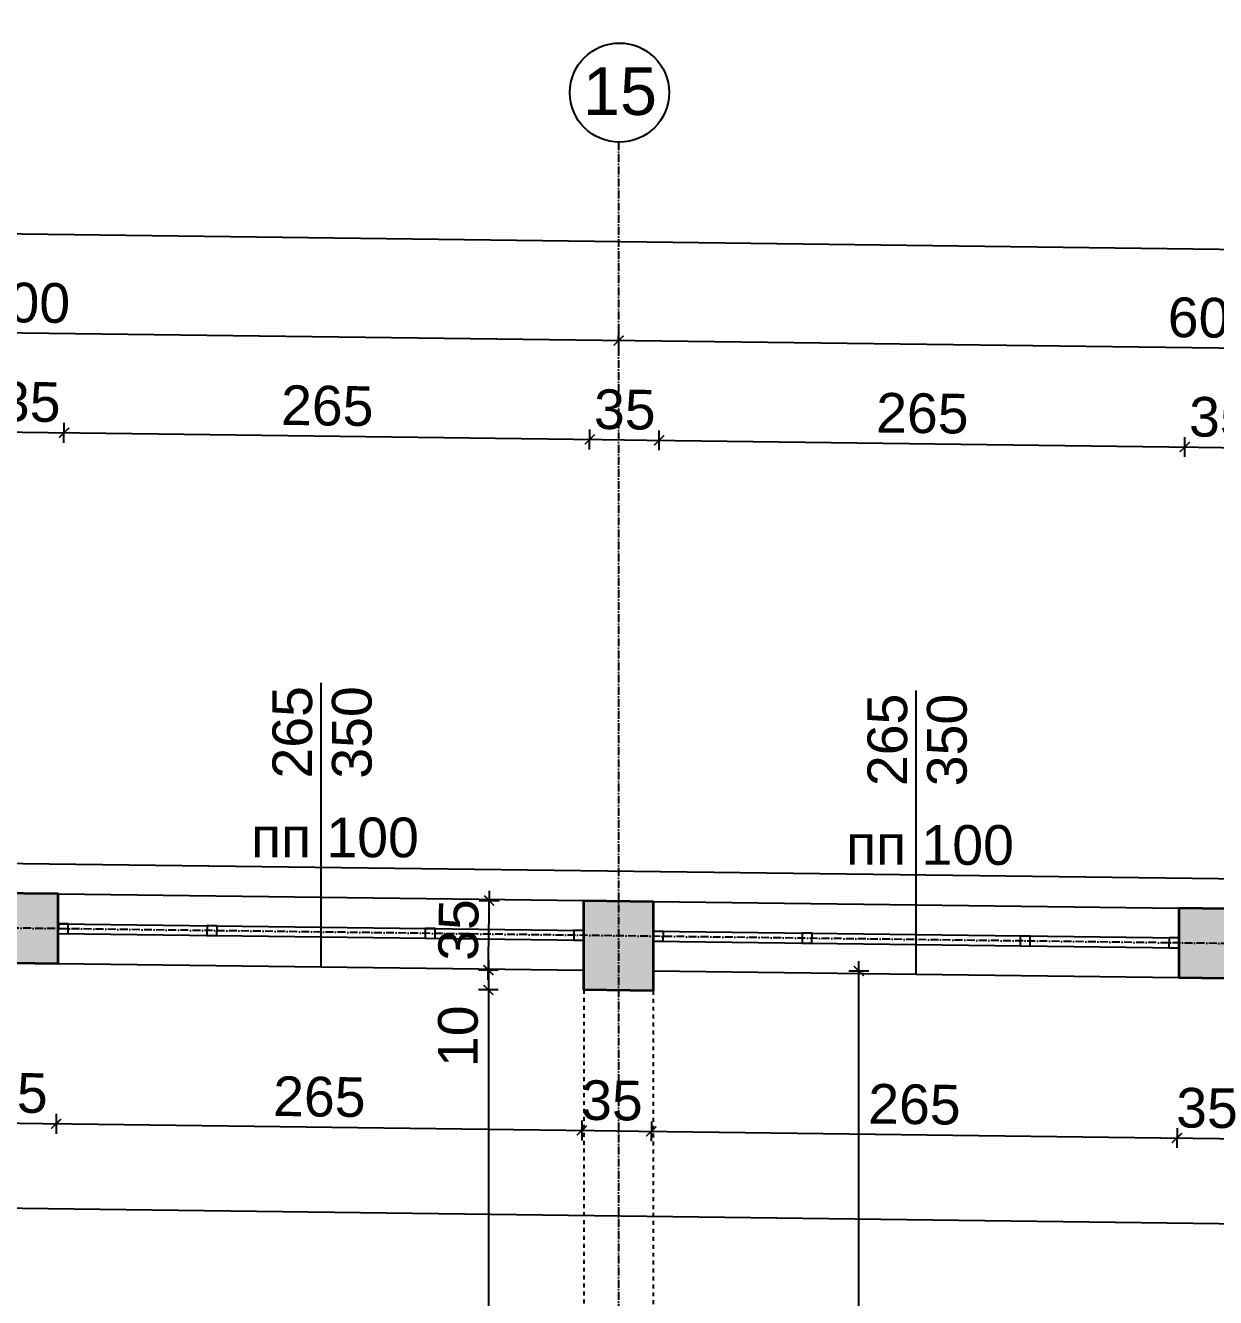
# Model space of a CAD drawing. Header units: inches. Extents: x -72385 to 39588, y -6525 to 66685.
# Drawn here: x -44454 to -43854, y 2824 to 3465 of the extents above; entities that cross this region are included whole.
import ezdxf

# ---------------------------------------------------------------- set-up
doc = ezdxf.new("R2010")
doc.units = ezdxf.units.IN
doc.header["$MEASUREMENT"] = 0
doc.linetypes.add('DashDot', pattern=[0.6, 0.4, -0.1, 0, -0.1])
doc.linetypes.add('Hidden', pattern=[0.4, 0.2, -0.2])
for name, color, linetype, lineweight in [('Изгледни линии', 253, 'Continuous', 25), ('Надписи коти външни', 252, 'Continuous', 25), ('Надписи коти вътрешни', 252, 'Continuous', 25), ('Надписи Оси', 252, 'Continuous', 25), ('Надписи прозорци', 252, 'Continuous', 25), ('Оси', 252, 'DashDot', 25), ('Прозорци', 251, 'Continuous', 25), ('Пунктир', 253, 'Hidden', 25), ('Разрезни линии', 7, 'Continuous', 35), ('Щрих стени', 254, 'Continuous', 25)]:
    doc.layers.add(name, color=color, linetype=linetype, lineweight=lineweight)
doc.styles.add('Arial Regular', font='arial.ttf')
doc.styles.get("Standard").update_dxf_attribs({"font": 'arial.ttf'})
doc.dimstyles.new('Annotative', dxfattribs={"dimscale": 0, "dimtxt": 20, "dimasz": 5, "dimexe": 5, "dimexo": 5, "dimgap": 5, "dimtad": 1, "dimdec": 0, "dimzin": 0, "dimdsep": 46, "dimtxsty": 'Standard', "dimblk": 'ARCHTICK', "dimcen": 5, "dimdle": 5, "dimadec": 0, "dimazin": 0, "dimtfac": 1, "dimtdec": 0, "dimtofl": 0, "dimtmove": 0, "dimatfit": 3, "dimldrblk": 'ARCHTICK', "dimfxl": 5, "dimfxlon": 1, "dimtolj": 1, "dimtzin": 0, "dimarcsym": 1})

# ---------------------------------------------------------------- blocks, each defined once
blk = doc.blocks.new('_ArchTick')
at = {"color": 0, "linetype": 'ByBlock', "const_width": 0.15}
blk.add_lwpolyline([(-0.5, -0.5), (0.5, 0.5)], dxfattribs=at)
blk = doc.blocks.new('*D2196')
at = {"layer": 'Defpoints', "color": 0, "ltscale": 50, "transparency": 16777216}
for p in [(-44172.34, 2978.79), (-44220.49, 2428.75), (-44172.34, 2428.75)]:
    blk.add_point(p, dxfattribs=at)
at = {"layer": 'Надписи коти вътрешни', "color": 0, "lineweight": -2, "ltscale": 50, "transparency": 16777216}
for p, q in [((-44220.49, 2983.79), (-44220.49, 2423.75)), ((-44215.49, 2978.79), (-44225.49, 2978.79)), ((-44215.49, 2428.75), (-44225.49, 2428.75))]:
    blk.add_line(p, q, dxfattribs=at)
at = {"layer": 'Надписи коти вътрешни', "color": 0, "lineweight": -2, "ltscale": 50, "transparency": 16777216, "xscale": 5, "yscale": 5, "zscale": 5}
for p, rotation in [((-44220.49, 2978.79), 90), ((-44220.49, 2428.75), 270)]:
    blk.add_blockref('_ArchTick', p, dxfattribs=dict(at, rotation=rotation))
at = {"layer": 'Надписи коти вътрешни', "color": 0, "ltscale": 50, "transparency": 16777216, "insert": (-44235.7, 2703.77), "char_height": 20, "attachment_point": 5, "rotation": 90}
blk.add_mtext('\\A1;550', dxfattribs=at)
blk = doc.blocks.new('*D7943')
at = {"layer": 'Defpoints', "color": 0, "ltscale": 50, "transparency": 16777216}
for p in [(-44172.34, 2988.8), (-44220.49, 2978.79), (-44172.34, 2978.79)]:
    blk.add_point(p, dxfattribs=at)
at = {"layer": 'Надписи коти вътрешни', "color": 0, "lineweight": -2, "ltscale": 50, "transparency": 16777216}
for p, q in [((-44215.49, 2988.8), (-44225.49, 2988.8)), ((-44220.49, 2993.8), (-44220.49, 2978.79)), ((-44215.49, 2978.79), (-44225.49, 2978.79)), ((-44220.49, 2978.79), (-44220.49, 2937.1))]:
    blk.add_line(p, q, dxfattribs=at)
at = {"layer": 'Надписи коти вътрешни', "color": 0, "lineweight": -2, "ltscale": 50, "transparency": 16777216, "xscale": 5, "yscale": 5, "zscale": 5}
for p, rotation in [((-44220.49, 2988.8), 90), ((-44220.49, 2978.79), 270)]:
    blk.add_blockref('_ArchTick', p, dxfattribs=dict(at, rotation=rotation))
at = {"layer": 'Надписи коти вътрешни', "color": 0, "ltscale": 50, "transparency": 16777216, "insert": (-44235.7, 2955.45), "char_height": 20, "attachment_point": 5, "rotation": 90}
blk.add_mtext('\\A1;10', dxfattribs=at)
blk = doc.blocks.new('*D2216')
at = {"layer": 'Defpoints', "color": 0, "ltscale": 50, "transparency": 16777216}
for p in [(-44472.34, 2992.61), (-44437.34, 2992.17), (-44438.37, 2911.33)]:
    blk.add_point(p, dxfattribs=at)
at = {"layer": 'Надписи коти вътрешни', "color": 0, "lineweight": -2, "ltscale": 50, "transparency": 16777216}
for p, q in [((-44478.37, 2911.84), (-44433.37, 2911.27)), ((-44473.3, 2916.78), (-44473.43, 2906.78)), ((-44438.3, 2916.33), (-44438.43, 2906.33))]:
    blk.add_line(p, q, dxfattribs=at)
at = {"layer": 'Надписи коти вътрешни', "color": 0, "lineweight": -2, "ltscale": 50, "transparency": 16777216, "xscale": 5, "yscale": 5, "zscale": 5}
for p, rotation in [((-44473.37, 2911.78), 179.2706286525463), ((-44438.37, 2911.33), 359.2706286525462)]:
    blk.add_blockref('_ArchTick', p, dxfattribs=dict(at, rotation=rotation))
at = {"layer": 'Надписи коти вътрешни', "color": 0, "ltscale": 50, "transparency": 16777216, "insert": (-44458.17, 2926.8), "char_height": 20, "attachment_point": 5, "rotation": 359.27063}
blk.add_mtext('\\A1;35', dxfattribs=at)
blk = doc.blocks.new('*D2217')
at = {"layer": 'Defpoints', "color": 0, "ltscale": 50, "transparency": 16777216}
for p in [(-44437.34, 2992.17), (-44172.34, 2988.8), (-44173.37, 2907.96)]:
    blk.add_point(p, dxfattribs=at)
at = {"layer": 'Надписи коти вътрешни', "color": 0, "lineweight": -2, "ltscale": 50, "transparency": 16777216}
for p, q in [((-44443.37, 2911.39), (-44168.37, 2907.89)), ((-44438.3, 2916.33), (-44438.43, 2906.33)), ((-44173.3, 2912.96), (-44173.43, 2902.96))]:
    blk.add_line(p, q, dxfattribs=at)
at = {"layer": 'Надписи коти вътрешни', "color": 0, "lineweight": -2, "ltscale": 50, "transparency": 16777216, "xscale": 5, "yscale": 5, "zscale": 5}
for p, rotation in [((-44438.37, 2911.33), 179.270628652547), ((-44173.37, 2907.96), 359.270628652547)]:
    blk.add_blockref('_ArchTick', p, dxfattribs=dict(at, rotation=rotation))
at = {"layer": 'Надписи коти вътрешни', "color": 0, "ltscale": 50, "transparency": 16777216, "insert": (-44305.67, 2924.85), "char_height": 20, "attachment_point": 5, "rotation": 359.27063}
blk.add_mtext('\\A1;265', dxfattribs=at)
blk = doc.blocks.new('*D2218')
at = {"layer": 'Defpoints', "color": 0, "ltscale": 50, "transparency": 16777216}
for p in [(-44172.34, 2988.8), (-44137.34, 2988.35), (-44138.37, 2907.51)]:
    blk.add_point(p, dxfattribs=at)
at = {"layer": 'Надписи коти вътрешни', "color": 0, "lineweight": -2, "ltscale": 50, "transparency": 16777216}
for p, q in [((-44173.3, 2912.96), (-44173.43, 2902.96)), ((-44138.3, 2912.51), (-44138.43, 2902.51)), ((-44178.37, 2908.02), (-44133.37, 2907.45))]:
    blk.add_line(p, q, dxfattribs=at)
at = {"layer": 'Надписи коти вътрешни', "color": 0, "lineweight": -2, "ltscale": 50, "transparency": 16777216, "xscale": 5, "yscale": 5, "zscale": 5}
for p, rotation in [((-44173.37, 2907.96), 179.2706286525463), ((-44138.37, 2907.51), 359.2706286525462)]:
    blk.add_blockref('_ArchTick', p, dxfattribs=dict(at, rotation=rotation))
at = {"layer": 'Надписи коти вътрешни', "color": 0, "ltscale": 50, "transparency": 16777216, "insert": (-44158.17, 2922.98), "char_height": 20, "attachment_point": 5, "rotation": 359.27063}
blk.add_mtext('\\A1;35', dxfattribs=at)
blk = doc.blocks.new('*D2219')
at = {"layer": 'Defpoints', "color": 0, "ltscale": 50, "transparency": 16777216}
for p in [(-44137.34, 2988.35), (-43872.34, 2984.98), (-43873.37, 2904.14)]:
    blk.add_point(p, dxfattribs=at)
at = {"layer": 'Надписи коти вътрешни', "color": 0, "lineweight": -2, "ltscale": 50, "transparency": 16777216}
for p, q in [((-44138.3, 2912.51), (-44138.43, 2902.51)), ((-44143.37, 2907.58), (-43868.37, 2904.07)), ((-43873.3, 2909.14), (-43873.43, 2899.14))]:
    blk.add_line(p, q, dxfattribs=at)
at = {"layer": 'Надписи коти вътрешни', "color": 0, "lineweight": -2, "ltscale": 50, "transparency": 16777216, "xscale": 5, "yscale": 5, "zscale": 5}
for p, rotation in [((-44138.37, 2907.51), 179.270628652547), ((-43873.37, 2904.14), 359.270628652547)]:
    blk.add_blockref('_ArchTick', p, dxfattribs=dict(at, rotation=rotation))
at = {"layer": 'Надписи коти вътрешни', "color": 0, "ltscale": 50, "transparency": 16777216, "insert": (-44005.67, 2921.03), "char_height": 20, "attachment_point": 5, "rotation": 359.27063}
blk.add_mtext('\\A1;265', dxfattribs=at)
blk = doc.blocks.new('*D2220')
at = {"layer": 'Defpoints', "color": 0, "ltscale": 50, "transparency": 16777216}
for p in [(-43872.34, 2984.98), (-43837.34, 2984.53), (-43838.37, 2903.69)]:
    blk.add_point(p, dxfattribs=at)
at = {"layer": 'Надписи коти вътрешни', "color": 0, "lineweight": -2, "ltscale": 50, "transparency": 16777216}
for p, q in [((-43873.3, 2909.14), (-43873.43, 2899.14)), ((-43838.3, 2908.69), (-43838.43, 2898.69)), ((-43878.37, 2904.2), (-43833.37, 2903.63))]:
    blk.add_line(p, q, dxfattribs=at)
at = {"layer": 'Надписи коти вътрешни', "color": 0, "lineweight": -2, "ltscale": 50, "transparency": 16777216, "xscale": 5, "yscale": 5, "zscale": 5}
for p, rotation in [((-43873.37, 2904.14), 179.2706286525463), ((-43838.37, 2903.69), 359.2706286525462)]:
    blk.add_blockref('_ArchTick', p, dxfattribs=dict(at, rotation=rotation))
at = {"layer": 'Надписи коти вътрешни', "color": 0, "ltscale": 50, "transparency": 16777216, "insert": (-43858.17, 2919.16), "char_height": 20, "attachment_point": 5, "rotation": 359.27063}
blk.add_mtext('\\A1;35', dxfattribs=at)
blk = doc.blocks.new('*D2239')
at = {"layer": 'Defpoints', "color": 0, "ltscale": 50, "transparency": 16777216}
for p in [(-44737.34, 2995.99), (-42307.34, 2965.05), (-42308.91, 2841.43)]:
    blk.add_point(p, dxfattribs=at)
at = {"layer": 'Надписи коти вътрешни', "color": 0, "lineweight": -2, "ltscale": 50, "transparency": 16777216}
for p, q in [((-44738.85, 2877.36), (-44738.97, 2867.36)), ((-44743.91, 2872.42), (-42303.91, 2841.36)), ((-42308.85, 2846.43), (-42308.97, 2836.43))]:
    blk.add_line(p, q, dxfattribs=at)
at = {"layer": 'Надписи коти вътрешни', "color": 0, "lineweight": -2, "ltscale": 50, "transparency": 16777216, "xscale": 5, "yscale": 5, "zscale": 5}
for p, rotation in [((-44738.91, 2872.36), 179.2706286525471), ((-42308.91, 2841.43), 359.2706286525471)]:
    blk.add_blockref('_ArchTick', p, dxfattribs=dict(at, rotation=rotation))
at = {"layer": 'Надписи коти вътрешни', "color": 0, "ltscale": 50, "transparency": 16777216, "insert": (-43523.72, 2872.11), "char_height": 20, "attachment_point": 5, "rotation": 359.27063}
blk.add_mtext('\\A1;2430', dxfattribs=at)
blk = doc.blocks.new('*D2241')
at = {"layer": 'Defpoints', "color": 0, "ltscale": 50, "transparency": 16777216}
for p in [(-44137.34, 2988.35), (-44033.71, 2988.35), (-44137.34, 1223.21)]:
    blk.add_point(p, dxfattribs=at)
at = {"layer": 'Надписи коти вътрешни', "color": 0, "lineweight": -2, "ltscale": 50, "transparency": 16777216}
for p, q in [((-44038.71, 2988.35), (-44028.71, 2988.35)), ((-44033.71, 1218.21), (-44033.71, 2993.35)), ((-44038.71, 1223.21), (-44028.71, 1223.21))]:
    blk.add_line(p, q, dxfattribs=at)
at = {"layer": 'Надписи коти вътрешни', "color": 0, "lineweight": -2, "ltscale": 50, "transparency": 16777216, "xscale": 5, "yscale": 5, "zscale": 5}
for p, rotation in [((-44033.71, 2988.35), 90), ((-44033.71, 1223.21), 270)]:
    blk.add_blockref('_ArchTick', p, dxfattribs=dict(at, rotation=rotation))
at = {"layer": 'Надписи коти вътрешни', "color": 0, "ltscale": 50, "transparency": 16777216, "insert": (-44048.92, 2105.78), "char_height": 20, "attachment_point": 5, "rotation": 90}
blk.add_mtext('\\A1;1765', dxfattribs=at)
blk = doc.blocks.new('*D6428')
at = {"layer": 'Defpoints', "color": 0, "ltscale": 50, "transparency": 16777216}
for p in [(-44434.38, 3259.69), (-44472.34, 3027.62), (-44437.34, 3027.17)]:
    blk.add_point(p, dxfattribs=at)
at = {"layer": 'Надписи коти външни', "color": 0, "lineweight": -2, "ltscale": 50, "transparency": 16777216}
for p, q in [((-44469.44, 3255.13), (-44469.31, 3265.13)), ((-44434.44, 3254.69), (-44434.31, 3264.68)), ((-44474.38, 3260.19), (-44429.38, 3259.62))]:
    blk.add_line(p, q, dxfattribs=at)
at = {"layer": 'Надписи коти външни', "color": 0, "lineweight": -2, "ltscale": 50, "transparency": 16777216, "xscale": 5, "yscale": 5, "zscale": 5}
for p, rotation in [((-44469.38, 3260.13), 179.2706286525403), ((-44434.38, 3259.69), 359.2706286525403)]:
    blk.add_blockref('_ArchTick', p, dxfattribs=dict(at, rotation=rotation))
at = {"layer": 'Надписи коти външни', "color": 0, "ltscale": 50, "transparency": 16777216, "insert": (-44451.68, 3275.12), "char_height": 20, "attachment_point": 5, "rotation": 359.27063}
blk.add_mtext('\\A1;35', dxfattribs=at)
blk = doc.blocks.new('*D6429')
at = {"layer": 'Defpoints', "color": 0, "ltscale": 50, "transparency": 16777216}
for p in [(-44169.38, 3256.28), (-44437.34, 3027.17), (-44172.34, 3023.8)]:
    blk.add_point(p, dxfattribs=at)
at = {"layer": 'Надписи коти външни', "color": 0, "lineweight": -2, "ltscale": 50, "transparency": 16777216}
for p, q in [((-44434.44, 3254.65), (-44434.31, 3264.65)), ((-44439.38, 3259.72), (-44164.38, 3256.22)), ((-44169.44, 3251.28), (-44169.31, 3261.28))]:
    blk.add_line(p, q, dxfattribs=at)
at = {"layer": 'Надписи коти външни', "color": 0, "lineweight": -2, "ltscale": 50, "transparency": 16777216, "xscale": 5, "yscale": 5, "zscale": 5}
for p, rotation in [((-44434.38, 3259.65), 179.270628652547), ((-44169.38, 3256.28), 359.270628652547)]:
    blk.add_blockref('_ArchTick', p, dxfattribs=dict(at, rotation=rotation))
at = {"layer": 'Надписи коти външни', "color": 0, "ltscale": 50, "transparency": 16777216, "insert": (-44301.68, 3273.18), "char_height": 20, "attachment_point": 5, "rotation": 359.27063}
blk.add_mtext('\\A1;265', dxfattribs=at)
blk = doc.blocks.new('*D6430')
at = {"layer": 'Defpoints', "color": 0, "ltscale": 50, "transparency": 16777216}
for p in [(-44134.38, 3255.83), (-44172.34, 3023.8), (-44137.34, 3023.35)]:
    blk.add_point(p, dxfattribs=at)
at = {"layer": 'Надписи коти външни', "color": 0, "lineweight": -2, "ltscale": 50, "transparency": 16777216}
for p, q in [((-44169.44, 3251.28), (-44169.31, 3261.28)), ((-44134.44, 3250.83), (-44134.31, 3260.83)), ((-44174.38, 3256.34), (-44129.38, 3255.77))]:
    blk.add_line(p, q, dxfattribs=at)
at = {"layer": 'Надписи коти външни', "color": 0, "lineweight": -2, "ltscale": 50, "transparency": 16777216, "xscale": 5, "yscale": 5, "zscale": 5}
for p, rotation in [((-44169.38, 3256.28), 179.2706286525463), ((-44134.38, 3255.83), 359.2706286525462)]:
    blk.add_blockref('_ArchTick', p, dxfattribs=dict(at, rotation=rotation))
at = {"layer": 'Надписи коти външни', "color": 0, "ltscale": 50, "transparency": 16777216, "insert": (-44151.68, 3271.27), "char_height": 20, "attachment_point": 5, "rotation": 359.27063}
blk.add_mtext('\\A1;35', dxfattribs=at)
blk = doc.blocks.new('*D6431')
at = {"layer": 'Defpoints', "color": 0, "ltscale": 50, "transparency": 16777216}
for p in [(-43869.38, 3252.46), (-44137.34, 3023.35), (-43872.34, 3019.98)]:
    blk.add_point(p, dxfattribs=at)
at = {"layer": 'Надписи коти външни', "color": 0, "lineweight": -2, "ltscale": 50, "transparency": 16777216}
for p, q in [((-44134.44, 3250.83), (-44134.31, 3260.83)), ((-44139.38, 3255.9), (-43864.38, 3252.4)), ((-43869.44, 3247.46), (-43869.31, 3257.46))]:
    blk.add_line(p, q, dxfattribs=at)
at = {"layer": 'Надписи коти външни', "color": 0, "lineweight": -2, "ltscale": 50, "transparency": 16777216, "xscale": 5, "yscale": 5, "zscale": 5}
for p, rotation in [((-44134.38, 3255.83), 179.2706286525478), ((-43869.38, 3252.46), 359.2706286525478)]:
    blk.add_blockref('_ArchTick', p, dxfattribs=dict(at, rotation=rotation))
at = {"layer": 'Надписи коти външни', "color": 0, "ltscale": 50, "transparency": 16777216, "insert": (-44001.68, 3269.36), "char_height": 20, "attachment_point": 5, "rotation": 359.27063}
blk.add_mtext('\\A1;265', dxfattribs=at)
blk = doc.blocks.new('*D6432')
at = {"layer": 'Defpoints', "color": 0, "ltscale": 50, "transparency": 16777216}
for p in [(-43834.38, 3252.01), (-43872.34, 3019.98), (-43837.34, 3019.53)]:
    blk.add_point(p, dxfattribs=at)
at = {"layer": 'Надписи коти външни', "color": 0, "lineweight": -2, "ltscale": 50, "transparency": 16777216}
for p, q in [((-43874.38, 3252.52), (-43829.38, 3251.95)), ((-43869.44, 3247.46), (-43869.31, 3257.46)), ((-43834.44, 3247.02), (-43834.31, 3257.01))]:
    blk.add_line(p, q, dxfattribs=at)
at = {"layer": 'Надписи коти външни', "color": 0, "lineweight": -2, "ltscale": 50, "transparency": 16777216, "xscale": 5, "yscale": 5, "zscale": 5}
for p, rotation in [((-43869.38, 3252.46), 179.2706286525522), ((-43834.38, 3252.01), 359.2706286525522)]:
    blk.add_blockref('_ArchTick', p, dxfattribs=dict(at, rotation=rotation))
at = {"layer": 'Надписи коти външни', "color": 0, "ltscale": 50, "transparency": 16777216, "insert": (-43851.68, 3267.45), "char_height": 20, "attachment_point": 5, "rotation": 359.27063}
blk.add_mtext('\\A1;35', dxfattribs=at)
blk = doc.blocks.new('*D6439')
at = {"layer": 'Defpoints', "color": 0, "ltscale": 50, "transparency": 16777216}
for p in [(-44154.84, 3306.1), (-44154.84, 3306.1), (-43554.84, 3298.46)]:
    blk.add_point(p, dxfattribs=at)
at = {"layer": 'Надписи коти външни', "color": 0, "lineweight": -2, "ltscale": 50, "transparency": 16777216}
for p, q in [((-44154.84, 3306.1), (-44154.77, 3311.1)), ((-43549.84, 3298.4), (-44159.84, 3306.16)), ((-43554.84, 3298.46), (-43554.77, 3303.46))]:
    blk.add_line(p, q, dxfattribs=at)
at = {"layer": 'Надписи коти външни', "color": 0, "lineweight": -2, "ltscale": 50, "transparency": 16777216, "xscale": 5, "yscale": 5, "zscale": 5}
for p, rotation in [((-44154.84, 3306.1), 179.2706286526029), ((-43554.84, 3298.46), 359.2706286526028)]:
    blk.add_blockref('_ArchTick', p, dxfattribs=dict(at, rotation=rotation))
at = {"layer": 'Надписи коти външни', "color": 0, "ltscale": 50, "transparency": 16777216, "insert": (-43854.64, 3317.49), "char_height": 20, "attachment_point": 5, "rotation": 359.27063}
blk.add_mtext('\\A1;600', dxfattribs=at)
blk = doc.blocks.new('*D6440')
at = {"layer": 'Defpoints', "color": 0, "ltscale": 50, "transparency": 16777216}
for p in [(-44754.84, 3313.74), (-44754.84, 3313.74), (-44154.84, 3306.1)]:
    blk.add_point(p, dxfattribs=at)
at = {"layer": 'Надписи коти външни', "color": 0, "lineweight": -2, "ltscale": 50, "transparency": 16777216}
for p, q in [((-44149.84, 3306.03), (-44759.84, 3313.8)), ((-44754.84, 3313.74), (-44754.9, 3308.74)), ((-44154.84, 3306.1), (-44154.9, 3301.1))]:
    blk.add_line(p, q, dxfattribs=at)
at = {"layer": 'Надписи коти външни', "color": 0, "lineweight": -2, "ltscale": 50, "transparency": 16777216, "xscale": 5, "yscale": 5, "zscale": 5}
for p, rotation in [((-44754.84, 3313.74), 179.2706286525473), ((-44154.84, 3306.1), 359.2706286525473)]:
    blk.add_blockref('_ArchTick', p, dxfattribs=dict(at, rotation=rotation))
at = {"layer": 'Надписи коти външни', "color": 0, "ltscale": 50, "transparency": 16777216, "insert": (-44454.64, 3325.13), "char_height": 20, "attachment_point": 5, "rotation": 359.27063}
blk.add_mtext('\\A1;600', dxfattribs=at)
blk = doc.blocks.new('*D6454')
at = {"layer": 'Defpoints', "color": 0, "ltscale": 50, "transparency": 16777216}
for p in [(-40218.1, 3305.99), (-52317.34, 3127.49), (-40222.34, 2973.51)]:
    blk.add_point(p, dxfattribs=at)
at = {"layer": 'Надписи коти външни', "color": 0, "lineweight": -2, "ltscale": 50, "transparency": 16777216}
for p, q in [((-52313.17, 3454.96), (-52313.04, 3464.96)), ((-52318.1, 3460.03), (-40213.11, 3305.92)), ((-40218.17, 3300.99), (-40218.04, 3310.99))]:
    blk.add_line(p, q, dxfattribs=at)
at = {"layer": 'Надписи коти външни', "color": 0, "lineweight": -2, "ltscale": 50, "transparency": 16777216, "xscale": 5, "yscale": 5, "zscale": 5}
for p, rotation in [((-52313.1, 3459.96), 179.2706286525472), ((-40218.1, 3305.99), 359.2706286525473)]:
    blk.add_blockref('_ArchTick', p, dxfattribs=dict(at, rotation=rotation))
at = {"layer": 'Надписи коти външни', "color": 0, "ltscale": 50, "transparency": 16777216, "insert": (-46265.41, 3398.18), "char_height": 20, "attachment_point": 5, "rotation": 359.27063}
blk.add_mtext('\\A1;12095', dxfattribs=at)
blk = doc.blocks.new('*D7942')
at = {"layer": 'Defpoints', "color": 0, "ltscale": 10, "transparency": 16777216}
for p in [(-44243.14, 3024.09), (-44220.05, 3023.79), (-44243.59, 2989.09)]:
    blk.add_point(p, dxfattribs=at)
at = {"layer": 'Надписи коти вътрешни', "color": 0, "lineweight": -2, "ltscale": 10, "transparency": 16777216}
for p, q in [((-44220.55, 2983.8), (-44219.98, 3028.79)), ((-44225.05, 3023.86), (-44215.05, 3023.73)), ((-44225.49, 2988.86), (-44215.49, 2988.73))]:
    blk.add_line(p, q, dxfattribs=at)
at = {"layer": 'Надписи коти вътрешни', "color": 0, "lineweight": -2, "ltscale": 10, "transparency": 16777216, "xscale": 5, "yscale": 5, "zscale": 5}
for p, rotation in [((-44220.05, 3023.79), 89.27062865254527), ((-44220.49, 2988.8), 269.2706286525453)]:
    blk.add_blockref('_ArchTick', p, dxfattribs=dict(at, rotation=rotation))
at = {"layer": 'Надписи коти вътрешни', "color": 0, "ltscale": 10, "transparency": 16777216, "insert": (-44235.45, 3009.03), "char_height": 20, "attachment_point": 5, "rotation": 89.27063}
blk.add_mtext('\\A1;35', dxfattribs=at)

msp = doc.modelspace()

# ---------------------------------------------------------------- hatches: boundary and pattern name
at = {"layer": 'Щрих стени', "ltscale": 10}
h = msp.add_hatch(color=256, dxfattribs=at)
h.dxf.hatch_style = 1
h.paths.add_polyline_path([(-44437.34, 3027.17), (-44472.34, 3027.62), (-44472.34, 2992.61), (-44437.34, 2992.17)])
h.paths.add_polyline_path([(-44137.34, 3023.35), (-44172.34, 3023.8), (-44172.34, 2978.79), (-44137.34, 2978.35)])
h.paths.add_polyline_path([(-43837.34, 3019.53), (-43872.34, 3019.98), (-43872.34, 2984.98), (-43837.34, 2984.53)])
h.paths.add_polyline_path([(-43507.34, 3015.33), (-43572.34, 3016.16), (-43572.34, 2971.16), (-43507.34, 2970.33)])
h.paths.add_polyline_path([(-43207.34, 3011.51), (-43242.34, 3011.96), (-43242.34, 2976.96), (-43207.34, 2976.51)])
h.paths.add_polyline_path([(-42907.34, 3007.69), (-42942.34, 3008.14), (-42942.34, 2963.14), (-42907.34, 2962.69)])
h.paths.add_polyline_path([(-42607.34, 3003.88), (-42642.34, 3004.32), (-42642.34, 2969.32), (-42607.34, 2968.87)])
h.paths.add_polyline_path([(-42307.34, 3000.06), (-42342.34, 3000.5), (-42342.34, 2955.5), (-42307.34, 2955.05), (-42307.34, 2405.01), (-42342.34, 2405.45), (-42342.34, 2360.45), (-42292.34, 2359.81), (-42292.34, 2964.86), (-42307.34, 2965.05)])
h.paths.add_polyline_path([(-42907.34, 2412.65), (-42942.34, 2413.09), (-42967.34, 2413.41), (-42967.34, 2378.41), (-42942.34, 2378.09), (-42942.34, 2368.09), (-42907.34, 2367.64)])
h.paths.add_polyline_path([(-43507.34, 2420.28), (-43572.34, 2421.11), (-43572.34, 2376.11), (-43507.34, 2375.28)])
h.paths.add_polyline_path([(-44137.34, 2428.3), (-44172.34, 2428.75), (-44197.34, 2429.07), (-44197.34, 2394.07), (-44172.34, 2393.75), (-44172.34, 2383.75), (-44137.34, 2383.3)])

# ---------------------------------------------------------------- linework, layer by layer
at = {"layer": 'Изгледни линии', "ltscale": 50}
for p, q in [((-41127.34, 3000.03), (-45937.34, 3061.27)), ((-44437.34, 3027.17), (-44172.34, 3023.8)), ((-44137.34, 3023.35), (-43872.34, 3019.98)), ((-44437.34, 2992.17), (-44172.34, 2988.8)), ((-44137.34, 2988.35), (-43872.34, 2984.98))]:
    msp.add_line(p, q, dxfattribs=at)
at = {"layer": 'Надписи Оси', "ltscale": 50}
msp.add_circle((-44154.4, 3431.1), 25, dxfattribs=at)
at = {"layer": 'Надписи прозорци', "ltscale": 50}
for p, q in [((-44304.84, 2990.48), (-44304.84, 3133.63)), ((-44004.84, 2986.66), (-44004.84, 3129.81))]:
    msp.add_line(p, q, dxfattribs=at)
at = {"layer": 'Оси', "ltscale": 10}
for p, q in [((-44154.84, 3406.11), (-44154.84, 805.9)), ((-39839.84, 2951.14), (-52699.84, 3114.86))]:
    msp.add_line(p, q, dxfattribs=at)
at = {"layer": 'Прозорци', "ltscale": 50}
for p, q in [((-44437.34, 3012.17), (-44172.34, 3008.8)), ((-44137.34, 3008.35), (-43872.34, 3004.98)), ((-44437.34, 3007.17), (-44172.34, 3003.8)), ((-44137.34, 3003.35), (-43872.34, 2999.98))]:
    msp.add_line(p, q, dxfattribs=at)
for points in [[(-44437.34, 3007.17), (-44432.34, 3007.11), (-44432.27, 3012.11), (-44437.27, 3012.17), (-44437.34, 3007.17)], [(-44362.35, 3006.22), (-44357.35, 3006.15), (-44357.29, 3011.15), (-44362.29, 3011.22), (-44362.35, 3006.22)], [(-44252.39, 3004.82), (-44247.39, 3004.75), (-44247.33, 3009.75), (-44252.32, 3009.82), (-44252.39, 3004.82)], [(-44177.4, 3003.87), (-44172.4, 3003.8), (-44172.34, 3008.8), (-44177.34, 3008.87), (-44177.4, 3003.87)], [(-44137.34, 3003.35), (-44132.34, 3003.29), (-44132.27, 3008.29), (-44137.27, 3008.35), (-44137.34, 3003.35)], [(-44062.35, 3002.4), (-44057.35, 3002.33), (-44057.29, 3007.33), (-44062.29, 3007.4), (-44062.35, 3002.4)], [(-43952.39, 3001), (-43947.39, 3000.93), (-43947.33, 3005.93), (-43952.32, 3006), (-43952.39, 3001)], [(-43877.4, 3000.05), (-43872.4, 2999.98), (-43872.34, 3004.98), (-43877.34, 3005.05), (-43877.4, 3000.05)]]:
    msp.add_lwpolyline(points, dxfattribs=at)
at = {"layer": 'Пунктир', "ltscale": 10}
for p, q in [((-44172.34, 2978.79), (-44172.34, 2428.75)), ((-44137.34, 2978.35), (-44137.34, 2428.3))]:
    msp.add_line(p, q, dxfattribs=at)
at = {"layer": 'Разрезни линии', "ltscale": 50}
for p, q in [((-44172.34, 3023.8), (-44137.34, 3023.35)), ((-44172.34, 2978.79), (-44172.34, 3023.8)), ((-44137.34, 3023.35), (-44137.34, 2978.35)), ((-44137.34, 2978.35), (-44172.34, 2978.79))]:
    msp.add_line(p, q, dxfattribs=at)
for points in [[(-44472.34, 3027.62), (-44472.34, 2992.61), (-44437.34, 2992.17), (-44437.34, 3027.17)], [(-43872.34, 3019.98), (-43872.34, 2984.98), (-43837.34, 2984.53), (-43837.34, 3019.53)]]:
    msp.add_lwpolyline(points, close=True, dxfattribs=at)

# ---------------------------------------------------------------- texts
at = {"layer": 'Надписи Оси', "ltscale": 100, "insert": (-44167.72, 3443.82), "char_height": 24, "width": 27.2128, "attachment_point": 1, "style": 'Arial Regular'}
msp.add_mtext('\\pxqc;15', dxfattribs=at)
at = {"layer": 'Надписи прозорци', "ltscale": 100, "char_height": 20, "width": 180.4891, "attachment_point": 1, "rotation": 90, "style": 'Arial Regular'}
for s, insert in [('265', (-44329.35, 3085.34)), ('350', (-44299.35, 3085.26)), ('265', (-44029.35, 3081.52)), ('350', (-43999.35, 3081.44))]:
    msp.add_mtext(s, dxfattribs=dict(at, insert=insert))
at = {"layer": 'Надписи прозорци', "ltscale": 100, "char_height": 20, "width": 180.4891, "attachment_point": 1, "style": 'Arial Regular'}
for insert in [(-44340.15, 3065.68), (-44040.15, 3061.86)]:
    msp.add_mtext('пп 100', dxfattribs=dict(at, insert=insert))

# ---------------------------------------------------------------- dimensions: what is measured, and where the dimension line sits
at = {"layer": 'Надписи коти външни', "ltscale": 50}
dim = msp.add_aligned_dim(p1=(-52317.34, 3127.49), p2=(-40222.34, 2973.51), distance=332.5, text='12095', dimstyle='Annotative', override={"dimscale": 0, "dimtix": 0, "dimtofl": 0, "dimtmove": 0, "dimatfit": 3}, dxfattribs=at)
dim.commit()
dim.dimension.update_dxf_attribs({"geometry": '*D6454', "text_midpoint": (-46265.41, 3398.18)})
for p1, p2, distance, picture, middle in [((-44154.84, 3306.1), (-44754.84, 3313.74), 0, '*D6440', (-44454.64, 3325.13)), ((-43554.84, 3298.46), (-44154.84, 3306.1), 0, '*D6439', (-43854.64, 3317.49)), ((-44437.34, 3027.17), (-44172.34, 3023.8), 232.5, '*D6429', (-44301.68, 3273.18)), ((-44137.34, 3023.35), (-43872.34, 3019.98), 232.5, '*D6431', (-44001.68, 3269.36))]:
    dim = msp.add_aligned_dim(p1=p1, p2=p2, distance=distance, dimstyle='Annotative', override={"dimscale": 0, "dimtix": 0, "dimtofl": 0, "dimtmove": 0, "dimatfit": 3}, dxfattribs=at)
    dim.commit()
    dim.dimension.update_dxf_attribs({"geometry": picture, "text_midpoint": middle})
for base, p1, p2, picture, middle in [((-44434.38, 3259.69), (-44472.34, 3027.62), (-44437.34, 3027.17), '*D6428', (-44451.88, 3259.91)), ((-44134.38, 3255.83), (-44172.34, 3023.8), (-44137.34, 3023.35), '*D6430', (-44151.88, 3256.06)), ((-43834.38, 3252.01), (-43872.34, 3019.98), (-43837.34, 3019.53), '*D6432', (-43851.88, 3252.24))]:
    dim = msp.add_linear_dim(base=base, p1=p1, p2=p2, angle=359.27063, dimstyle='Annotative', override={"dimscale": 0, "dimtix": 0, "dimtofl": 0, "dimtmove": 0, "dimatfit": 3}, dxfattribs=at)
    dim.commit()
    dim.dimension.update_dxf_attribs({"geometry": picture, "text_midpoint": middle, "dimtype": 129})
at = {"layer": 'Надписи коти вътрешни', "ltscale": 10}
dim = msp.add_linear_dim(base=(-44220.05, 3023.79), p1=(-44243.59, 2989.09), p2=(-44243.14, 3024.09), angle=89.27063, dimstyle='Annotative', override={"dimscale": 0, "dimtix": 0, "dimtofl": 0, "dimtmove": 0, "dimatfit": 3}, dxfattribs=at)
dim.commit()
dim.dimension.update_dxf_attribs({"geometry": '*D7942', "text_midpoint": (-44220.24, 3008.84), "dimtype": 129})
at = {"layer": 'Надписи коти вътрешни', "ltscale": 50}
for p1, p2, distance, picture, middle in [((-44737.34, 2995.99), (-42307.34, 2965.05), -123.64, '*D2239', (-43523.72, 2872.11)), ((-44437.34, 2992.17), (-44172.34, 2988.8), -80.85, '*D2217', (-44305.67, 2924.85)), ((-44137.34, 2988.35), (-43872.34, 2984.98), -80.85, '*D2219', (-44005.67, 2921.03))]:
    dim = msp.add_aligned_dim(p1=p1, p2=p2, distance=distance, dimstyle='Annotative', override={"dimscale": 0, "dimtix": 0, "dimtofl": 0, "dimtmove": 0, "dimatfit": 3}, dxfattribs=at)
    dim.commit()
    dim.dimension.update_dxf_attribs({"geometry": picture, "text_midpoint": middle})
for base, p1, p2, angle, picture, middle, dimtype in [((-44438.37, 2911.33), (-44472.34, 2992.61), (-44437.34, 2992.17), 359.27063, '*D2216', (-44458.37, 2911.59), 129), ((-44220.49, 2978.79), (-44172.34, 2988.8), (-44172.34, 2978.79), 90, '*D7943', (-44220.49, 2955.45), 128), ((-44138.37, 2907.51), (-44172.34, 2988.8), (-44137.34, 2988.35), 359.27063, '*D2218', (-44158.37, 2907.77), 129), ((-43838.37, 2903.69), (-43872.34, 2984.98), (-43837.34, 2984.53), 359.27063, '*D2220', (-43858.37, 2903.95), 129)]:
    dim = msp.add_linear_dim(base=base, p1=p1, p2=p2, angle=angle, dimstyle='Annotative', override={"dimscale": 0, "dimtix": 0, "dimtofl": 0, "dimtmove": 0, "dimatfit": 3}, dxfattribs=at)
    dim.commit()
    dim.dimension.update_dxf_attribs({"geometry": picture, "text_midpoint": middle, "dimtype": dimtype})
for base, p1, p2, picture, middle in [((-44033.71, 2988.35), (-44137.34, 1223.21), (-44137.34, 2988.35), '*D2241', (-44048.92, 2105.78)), ((-44220.49, 2428.75), (-44172.34, 2978.79), (-44172.34, 2428.75), '*D2196', (-44235.7, 2703.77))]:
    dim = msp.add_linear_dim(base=base, p1=p1, p2=p2, angle=90, dimstyle='Annotative', override={"dimscale": 0, "dimtix": 0, "dimtofl": 0, "dimtmove": 0, "dimatfit": 3}, dxfattribs=at)
    dim.commit()
    dim.dimension.update_dxf_attribs({"geometry": picture, "text_midpoint": middle})

doc.saveas('drawing.dxf')
